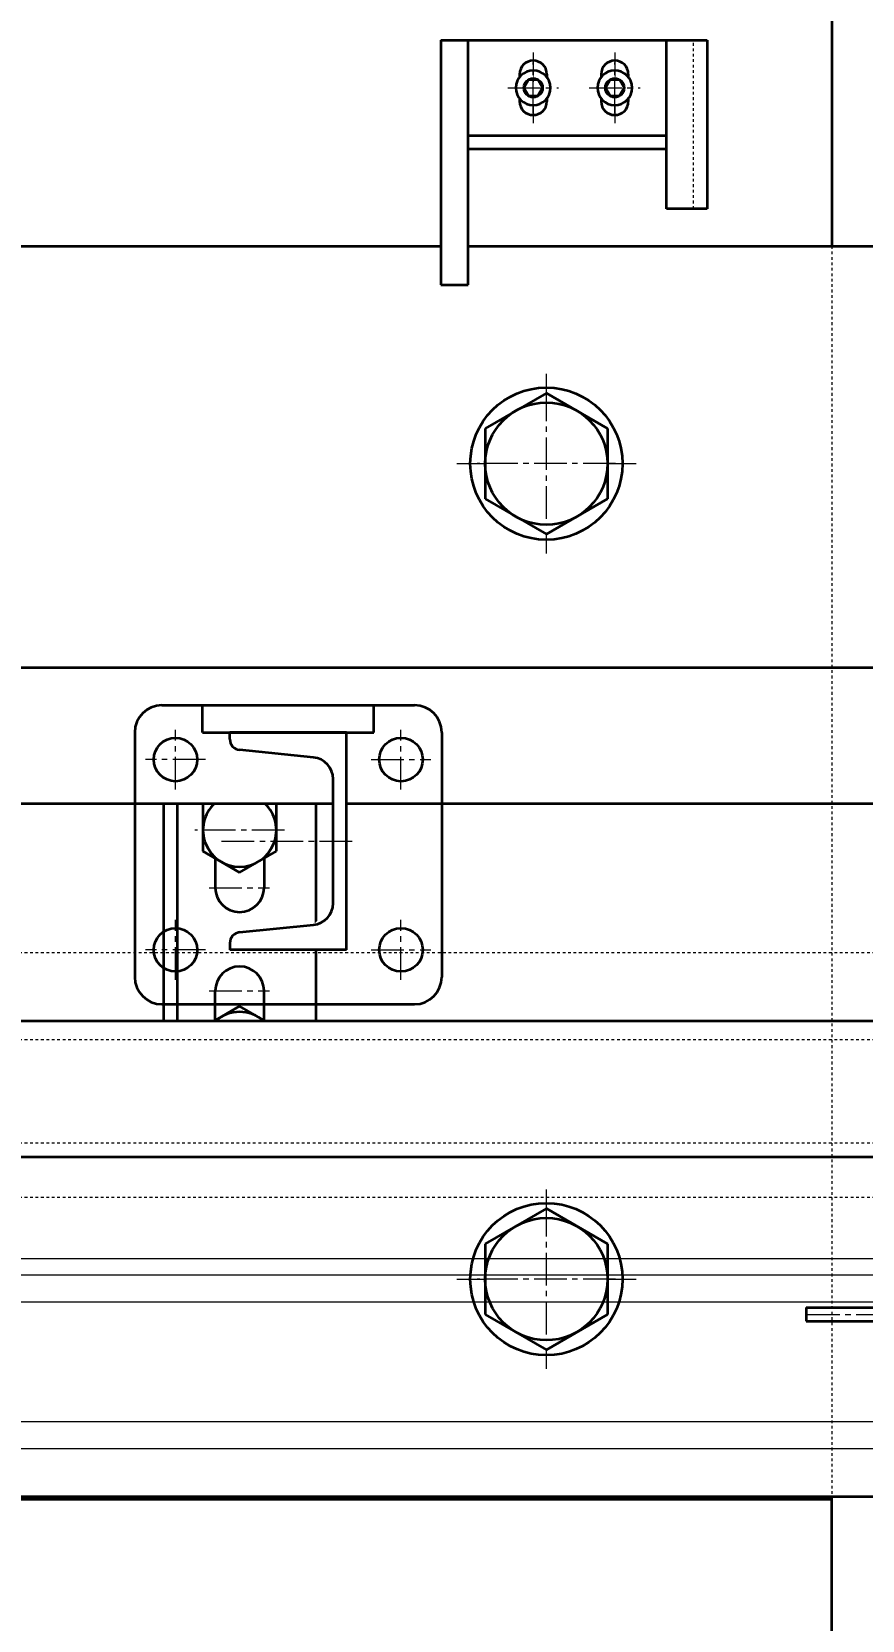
# Model space of a CAD drawing. Header units: millimetres. Extents: x -17820 to 17820, y -12600 to 12600.
# Drawn here: x -12632 to -12327, y 5507 to 6092 of the extents above; entities that cross this region are included whole.
import ezdxf

# ---------------------------------------------------------------- set-up
doc = ezdxf.new("R2010")
doc.units = ezdxf.units.MM
doc.linetypes.add('点画线', pattern=[18, 12, -2, 2, -2])
doc.linetypes.add('虚线', pattern=[2, 1, -1])
doc.layers.get('0').update_dxf_attribs({"lineweight": 35})
for name, color, linetype, lineweight in [('EB0_1_1_1_1_1_1_1_1_1_1_1_1_1', 7, 'Continuous', 35), ('EB0_1_1_1_1_1_1_1_1_1_1_1_1_1_1_1_1_1_1_1_1_1_1_1_1_1_1_1_1', 7, 'Continuous', 35), ('EB0_1_1_1_1_1_1_1_1_1_1_1_1_1_1_1_1_1_1_1_1_1_1_1_1_1_1_1_1_1_1_1_1', 7, 'Continuous', 35), ('中心线层', 1, '点画线', 18), ('尺寸线层', 3, 'Continuous', 18), ('粗实线层', 7, 'Continuous', 35), ('细实线层', 2, 'Continuous', 18), ('虚线层', 6, '虚线', 18)]:
    doc.layers.add(name, color=color, linetype=linetype, lineweight=lineweight)
doc.styles.add('机械', font='isocp', dxfattribs={"width": 0.667, "bigfont": 'gbcbig.shx'})
doc.dimstyles.new('标准', dxfattribs={"dimscale": 60, "dimtxt": 4, "dimasz": 3, "dimexe": 1, "dimexo": 0, "dimgap": 0.76128, "dimtad": 1, "dimdec": 1, "dimdsep": 46, "dimtxsty": '机械', "dimblk": '_CAXARROW', "dimcen": 0, "dimdle": 4, "dimclrt": 2, "dimaunit": 1, "dimazin": 2, "dimtfac": 0.707107, "dimtdec": 3, "dimtmove": 0, "dimatfit": 3, "dimfxl": 0, "dimfrac": 2, "dimtolj": 1, "dimlwd": 18, "dimarcsym": 0})

# ---------------------------------------------------------------- blocks, each defined once
blk = doc.blocks.new('*X40')
at = {"layer": 'EB0_1_1_1_1_1_1_1_1_1_1_1_1_1_1_1_1_1_1_1_1_1_1_1_1_1_1_1_1_1_1_1_1'}
for radius in [28, 16.5]:
    blk.add_circle((0, 0), radius, dxfattribs=at)
at = {"layer": '中心线层', "color": 1, "linetype": '点画线', "lineweight": 18}
for p, q in [((0, -33), (0, 33)), ((-33, 0), (33, 0))]:
    blk.add_line(p, q, dxfattribs=at)
blk = doc.blocks.new('*X41')
at = {"layer": 'EB0_1_1_1_1_1_1_1_1_1_1_1_1_1_1_1_1_1_1_1_1_1_1_1_1_1_1_1_1_1_1_1_1'}
for p, q in [((0, 25.98), (-22.5, 12.99)), ((22.5, 12.99), (0, 25.98)), ((-22.5, 12.99), (-22.5, -12.99)), ((22.5, 12.99), (22.5, -12.99)), ((-22.5, -12.99), (0, -25.98)), ((0, -25.98), (22.5, -12.99))]:
    blk.add_line(p, q, dxfattribs=at)
blk.add_circle((0, 0), 22.5, dxfattribs=at)
at = {"layer": '中心线层', "linetype": '点画线', "lineweight": 18}
for p, q in [((0, -20.32), (0, 28.98)), ((25.5, 0), (-25.5, 0))]:
    blk.add_line(p, q, dxfattribs=at)
blk = doc.blocks.new('*X39')
blk.add_wipeout([(-10.45, -42.91), (-8.99, -42.87), (-7.52, -42.75), (-6.07, -42.56), (-4.63, -42.29), (-3.2, -41.95), (-1.8, -41.54), (-0.42, -41.05), (0.94, -40.48), (2.26, -39.85), (3.55, -39.15), (4.8, -38.39), (6.01, -37.56), (7.17, -36.67), (8.28, -35.71), (9.35, -34.7), (10.36, -33.64), (11.31, -32.53), (12.2, -31.36), (13.03, -30.16), (13.8, -28.91), (14.5, -27.62), (15.13, -26.29), (15.69, -24.94), (16.18, -23.56), (16.59, -22.15), (16.94, -20.73), (17.2, -19.29), (17.39, -17.83), (17.51, -16.37), (17.55, -14.91), (-38.45, -14.91), (-38.41, -16.37), (-38.3, -17.83), (-38.11, -19.29), (-37.84, -20.73), (-37.5, -22.15), (-37.08, -23.56), (-36.59, -24.94), (-36.03, -26.29), (-35.4, -27.62), (-34.7, -28.91), (-33.93, -30.16), (-33.1, -31.36), (-32.21, -32.53), (-31.26, -33.64), (-30.25, -34.7), (-29.19, -35.71), (-28.07, -36.67), (-26.91, -37.56), (-25.7, -38.39), (-24.45, -39.15), (-23.16, -39.85), (-21.84, -40.48), (-20.49, -41.05), (-19.1, -41.54), (-17.7, -41.95), (-16.27, -42.29), (-14.83, -42.56), (-13.38, -42.75), (-11.92, -42.87), (-10.45, -42.91), (-10.45, 13.09), (-11.92, 13.06), (-13.38, 12.94), (-14.83, 12.75), (-16.27, 12.48), (-17.7, 12.14), (-19.1, 11.72), (-20.49, 11.23), (-21.84, 10.67), (-23.16, 10.04), (-24.45, 9.34), (-25.7, 8.58), (-26.91, 7.75), (-28.07, 6.85), (-29.19, 5.9), (-30.25, 4.89), (-31.26, 3.83), (-32.21, 2.72), (-33.1, 1.55), (-33.93, 0.34), (-34.7, -0.91), (-35.4, -2.19), (-36.03, -3.52), (-36.59, -4.87), (-37.08, -6.25), (-37.5, -7.66), (-37.84, -9.08), (-38.11, -10.53), (-38.3, -11.98), (-38.41, -13.44), (-38.45, -14.91), (17.55, -14.91), (17.51, -13.44), (17.39, -11.98), (17.2, -10.53), (16.94, -9.08), (16.59, -7.66), (16.18, -6.25), (15.69, -4.87), (15.13, -3.52), (14.5, -2.19), (13.8, -0.91), (13.03, 0.34), (12.2, 1.55), (11.31, 2.72), (10.36, 3.83), (9.35, 4.89), (8.28, 5.9), (7.17, 6.85), (6.01, 7.75), (4.8, 8.58), (3.55, 9.34), (2.26, 10.04), (0.94, 10.67), (-0.42, 11.23), (-1.8, 11.72), (-3.2, 12.14), (-4.63, 12.48), (-6.07, 12.75), (-7.52, 12.94), (-8.99, 13.06)]).dxf.layer = 'EB0_1_1_1_1_1_1_1_1_1_1_1_1_1_1_1_1_1_1_1_1_1_1_1_1_1_1_1_1_1_1_1_1'
at = {"layer": 'EB0_1_1_1_1_1_1_1_1_1_1_1_1_1_1_1_1_1_1_1_1_1_1_1_1_1_1_1_1_1_1_1_1'}
blk.add_blockref('*X40', (-10.45, -14.91), dxfattribs=at)
blk.add_wipeout([(12.05, -14.91), (12.05, -27.9), (12.05, -27.9), (0.8, -34.39), (0.8, -34.39), (-10.45, -40.89), (-10.45, -40.89), (-21.7, -34.39), (-21.7, -34.39), (-32.95, -27.9), (-32.95, -27.9), (-32.95, -14.91), (-32.95, -14.91), (-32.95, -1.92), (-32.95, -1.92), (-21.7, 4.58), (-21.7, 4.58), (-10.45, 11.08), (-10.45, 11.08), (0.8, 4.58), (0.8, 4.58), (12.05, -1.92), (12.05, -1.92)]).dxf.layer = 'EB0_1_1_1_1_1_1_1_1_1_1_1_1_1_1_1_1_1_1_1_1_1_1_1_1_1_1_1_1_1_1_1_1'
blk.add_blockref('*X41', (-10.45, -14.91), dxfattribs=at)
blk = doc.blocks.new('*X46')
at = {"layer": 'EB0_1_1_1_1_1_1_1_1_1_1_1_1_1_1_1_1_1_1_1_1_1_1_1_1_1_1_1_1_1_1_1_1'}
for radius in [28, 16.5]:
    blk.add_circle((0, 0), radius, dxfattribs=at)
at = {"layer": '中心线层', "color": 1, "linetype": '点画线', "lineweight": 18}
for p, q in [((0, -33), (0, 33)), ((-33, 0), (33, 0))]:
    blk.add_line(p, q, dxfattribs=at)
blk = doc.blocks.new('*X47')
at = {"layer": 'EB0_1_1_1_1_1_1_1_1_1_1_1_1_1_1_1_1_1_1_1_1_1_1_1_1_1_1_1_1_1_1_1_1'}
for p, q in [((0, 25.98), (-22.5, 12.99)), ((22.5, 12.99), (0, 25.98)), ((-22.5, 12.99), (-22.5, -12.99)), ((22.5, 12.99), (22.5, -12.99)), ((-22.5, -12.99), (0, -25.98)), ((0, -25.98), (22.5, -12.99))]:
    blk.add_line(p, q, dxfattribs=at)
blk.add_circle((0, 0), 22.5, dxfattribs=at)
at = {"layer": '中心线层', "linetype": '点画线', "lineweight": 18}
for p, q in [((0, -20.32), (0, 28.98)), ((25.5, 0), (-25.5, 0))]:
    blk.add_line(p, q, dxfattribs=at)
blk = doc.blocks.new('*X45')
blk.add_wipeout([(-10.45, -42.91), (-8.99, -42.87), (-7.52, -42.75), (-6.07, -42.56), (-4.63, -42.29), (-3.2, -41.95), (-1.8, -41.54), (-0.42, -41.05), (0.94, -40.48), (2.26, -39.85), (3.55, -39.15), (4.8, -38.39), (6.01, -37.56), (7.17, -36.67), (8.28, -35.71), (9.35, -34.7), (10.36, -33.64), (11.31, -32.53), (12.2, -31.36), (13.03, -30.16), (13.8, -28.91), (14.5, -27.62), (15.13, -26.29), (15.69, -24.94), (16.18, -23.56), (16.59, -22.15), (16.94, -20.73), (17.2, -19.29), (17.39, -17.83), (17.51, -16.37), (17.55, -14.91), (-38.45, -14.91), (-38.41, -16.37), (-38.3, -17.83), (-38.11, -19.29), (-37.84, -20.73), (-37.5, -22.15), (-37.08, -23.56), (-36.59, -24.94), (-36.03, -26.29), (-35.4, -27.62), (-34.7, -28.91), (-33.93, -30.16), (-33.1, -31.36), (-32.21, -32.53), (-31.26, -33.64), (-30.25, -34.7), (-29.19, -35.71), (-28.07, -36.67), (-26.91, -37.56), (-25.7, -38.39), (-24.45, -39.15), (-23.16, -39.85), (-21.84, -40.48), (-20.49, -41.05), (-19.1, -41.54), (-17.7, -41.95), (-16.27, -42.29), (-14.83, -42.56), (-13.38, -42.75), (-11.92, -42.87), (-10.45, -42.91), (-10.45, 13.09), (-11.92, 13.06), (-13.38, 12.94), (-14.83, 12.75), (-16.27, 12.48), (-17.7, 12.14), (-19.1, 11.72), (-20.49, 11.23), (-21.84, 10.67), (-23.16, 10.04), (-24.45, 9.34), (-25.7, 8.58), (-26.91, 7.75), (-28.07, 6.85), (-29.19, 5.9), (-30.25, 4.89), (-31.26, 3.83), (-32.21, 2.72), (-33.1, 1.55), (-33.93, 0.34), (-34.7, -0.91), (-35.4, -2.19), (-36.03, -3.52), (-36.59, -4.87), (-37.08, -6.25), (-37.5, -7.66), (-37.84, -9.08), (-38.11, -10.53), (-38.3, -11.98), (-38.41, -13.44), (-38.45, -14.91), (17.55, -14.91), (17.51, -13.44), (17.39, -11.98), (17.2, -10.53), (16.94, -9.08), (16.59, -7.66), (16.18, -6.25), (15.69, -4.87), (15.13, -3.52), (14.5, -2.19), (13.8, -0.91), (13.03, 0.34), (12.2, 1.55), (11.31, 2.72), (10.36, 3.83), (9.35, 4.89), (8.28, 5.9), (7.17, 6.85), (6.01, 7.75), (4.8, 8.58), (3.55, 9.34), (2.26, 10.04), (0.94, 10.67), (-0.42, 11.23), (-1.8, 11.72), (-3.2, 12.14), (-4.63, 12.48), (-6.07, 12.75), (-7.52, 12.94), (-8.99, 13.06)]).dxf.layer = 'EB0_1_1_1_1_1_1_1_1_1_1_1_1_1_1_1_1_1_1_1_1_1_1_1_1_1_1_1_1_1_1_1_1'
at = {"layer": 'EB0_1_1_1_1_1_1_1_1_1_1_1_1_1_1_1_1_1_1_1_1_1_1_1_1_1_1_1_1_1_1_1_1'}
blk.add_blockref('*X46', (-10.45, -14.91), dxfattribs=at)
blk.add_wipeout([(12.05, -14.91), (12.05, -27.9), (12.05, -27.9), (0.8, -34.39), (0.8, -34.39), (-10.45, -40.89), (-10.45, -40.89), (-21.7, -34.39), (-21.7, -34.39), (-32.95, -27.9), (-32.95, -27.9), (-32.95, -14.91), (-32.95, -14.91), (-32.95, -1.92), (-32.95, -1.92), (-21.7, 4.58), (-21.7, 4.58), (-10.45, 11.08), (-10.45, 11.08), (0.8, 4.58), (0.8, 4.58), (12.05, -1.92), (12.05, -1.92)]).dxf.layer = 'EB0_1_1_1_1_1_1_1_1_1_1_1_1_1_1_1_1_1_1_1_1_1_1_1_1_1_1_1_1_1_1_1_1'
blk.add_blockref('*X47', (-10.45, -14.91), dxfattribs=at)
blk = doc.blocks.new('*X157')
at = {"layer": 'EB0_1_1_1_1_1_1_1_1_1_1_1_1_1', "linetype": 'Continuous', "lineweight": 35}
for p, q in [((-59, 22.5), (39, 22.5)), ((-59, 22.5), (-59, -67.5)), ((-49, -67.5), (-49, 22.5)), ((24, -39.5), (24, 22.5)), ((39, 22.5), (39, -39.5)), ((-30, 10), (-30, 0)), ((-20, 10), (-20, 0)), ((0, 10), (0, 0)), ((10, 10), (10, 0)), ((-49, -12.5), (24, -12.5)), ((-49, -17.5), (24, -17.5)), ((39, -39.5), (24, -39.5)), ((-59, -67.5), (-49, -67.5))]:
    blk.add_line(p, q, dxfattribs=at)
at = {"layer": 'EB0_1_1_1_1_1_1_1_1_1_1_1_1_1', "linetype": '虚线', "lineweight": 18}
blk.add_line((34, -39.5), (34, 22.5), dxfattribs=at)
at = {"layer": 'EB0_1_1_1_1_1_1_1_1_1_1_1_1_1', "linetype": 'Continuous', "lineweight": 35}
for centre, start, end in [((-25, 10), 0, 180), ((5, 10), 0, 180), ((-25, 0), 180, 360), ((5, 0), 180, 360)]:
    blk.add_arc(centre, 5, start, end, dxfattribs=at)
at = {"layer": '中心线层', "linetype": '点画线', "lineweight": 18}
for p, q in [((-25, 18), (-25, -8)), ((5, 18), (5, -8))]:
    blk.add_line(p, q, dxfattribs=at)
blk = doc.blocks.new('*X158')
at = {"layer": 'EB0_1_1_1_1_1_1_1_1_1_1_1_1_1'}
for p, q in [((-3.46, 0), (-1.73, 3)), ((-3.46, 0), (-1.73, -3)), ((-1.73, 3), (1.73, 3)), ((3.46, 0), (1.73, 3)), ((3.46, 0), (1.73, 3)), ((3.46, 0), (1.73, -3)), ((-1.73, -3), (1.73, -3))]:
    blk.add_line(p, q, dxfattribs=at)
blk.add_circle((0, 0), 3.46, dxfattribs=at)
for start, end in [(0, 180), (180, 360)]:
    blk.add_arc((0, 0), 6.37, start, end, dxfattribs=at)
at = {"layer": '中心线层', "linetype": '点画线', "lineweight": 18}
for p, q in [((0, -9.37), (0, 9.36)), ((-9.37, 0), (9.36, 0))]:
    blk.add_line(p, q, dxfattribs=at)
blk = doc.blocks.new('*X159')
at = {"layer": 'EB0_1_1_1_1_1_1_1_1_1_1_1_1_1'}
for p, q in [((-3.46, 0), (-1.73, 3)), ((-3.46, 0), (-1.73, -3)), ((-1.73, 3), (1.73, 3)), ((3.46, 0), (1.73, 3)), ((3.46, 0), (1.73, 3)), ((3.46, 0), (1.73, -3)), ((-1.73, -3), (1.73, -3))]:
    blk.add_line(p, q, dxfattribs=at)
blk.add_circle((0, 0), 3.46, dxfattribs=at)
for start, end in [(0, 180), (180, 360)]:
    blk.add_arc((0, 0), 6.37, start, end, dxfattribs=at)
at = {"layer": '中心线层', "linetype": '点画线', "lineweight": 18}
for p, q in [((0, -9.37), (0, 9.36)), ((-9.37, 0), (9.36, 0))]:
    blk.add_line(p, q, dxfattribs=at)
blk = doc.blocks.new('*X156')
at = {"linetype": 'Continuous', "lineweight": 35}
blk.add_wipeout([(35.73, -41.5), (30.73, -41.5), (30.73, -41.5), (20.73, -41.5), (20.73, -41.5), (20.73, -19.5), (20.73, -19.5), (-52.27, -19.5), (-52.27, -19.5), (-52.27, -69.5), (-52.27, -69.5), (-62.27, -69.5), (-62.27, -69.5), (-62.27, 20.5), (-62.27, 20.5), (-52.27, 20.5), (-52.27, 20.5), (20.73, 20.5), (20.73, 20.5), (30.73, 20.5), (30.73, 20.5), (35.73, 20.5), (35.73, 20.5)], dxfattribs=at).dxf.layer = '细实线层'
at = {"layer": '细实线层', "linetype": 'Continuous', "lineweight": 35}
blk.add_blockref('*X157', (-3.27, -2), dxfattribs=at)
at = {"linetype": 'Continuous', "lineweight": 35}
for points in [[(-28.27, -3.37), (-27.93, -3.36), (-27.6, -3.33), (-27.27, -3.29), (-26.94, -3.23), (-26.62, -3.15), (-26.3, -3.05), (-25.99, -2.94), (-25.68, -2.81), (-25.38, -2.67), (-25.09, -2.51), (-24.8, -2.34), (-24.53, -2.15), (-24.26, -1.95), (-24.01, -1.73), (-23.77, -1.5), (-23.54, -1.26), (-23.32, -1.01), (-23.12, -0.74), (-22.93, -0.47), (-22.76, -0.18), (-22.6, 0.11), (-22.45, 0.41), (-22.33, 0.72), (-22.21, 1.03), (-22.12, 1.35), (-22.04, 1.68), (-21.98, 2), (-21.94, 2.33), (-21.91, 2.67), (-21.9, 3), (-34.63, 3), (-34.62, 2.67), (-34.6, 2.33), (-34.55, 2), (-34.49, 1.68), (-34.42, 1.35), (-34.32, 1.03), (-34.21, 0.72), (-34.08, 0.41), (-33.94, 0.11), (-33.78, -0.18), (-33.61, -0.47), (-33.42, -0.74), (-33.21, -1.01), (-33, -1.26), (-32.77, -1.5), (-32.53, -1.73), (-32.27, -1.95), (-32.01, -2.15), (-31.73, -2.34), (-31.45, -2.51), (-31.16, -2.67), (-30.86, -2.81), (-30.55, -2.94), (-30.23, -3.05), (-29.92, -3.15), (-29.59, -3.23), (-29.26, -3.29), (-28.93, -3.33), (-28.6, -3.36), (-28.27, -3.37), (-28.27, 9.37), (-28.6, 9.36), (-28.93, 9.33), (-29.26, 9.29), (-29.59, 9.23), (-29.92, 9.15), (-30.23, 9.05), (-30.55, 8.94), (-30.86, 8.81), (-31.16, 8.67), (-31.45, 8.51), (-31.73, 8.34), (-32.01, 8.15), (-32.27, 7.95), (-32.53, 7.73), (-32.77, 7.5), (-33, 7.26), (-33.21, 7.01), (-33.42, 6.74), (-33.61, 6.47), (-33.78, 6.18), (-33.94, 5.89), (-34.08, 5.59), (-34.21, 5.28), (-34.32, 4.97), (-34.42, 4.65), (-34.49, 4.32), (-34.55, 4), (-34.6, 3.67), (-34.62, 3.33), (-34.63, 3), (-21.9, 3), (-21.91, 3.33), (-21.94, 3.67), (-21.98, 4), (-22.04, 4.32), (-22.12, 4.65), (-22.21, 4.97), (-22.33, 5.28), (-22.45, 5.59), (-22.6, 5.89), (-22.76, 6.18), (-22.93, 6.47), (-23.12, 6.74), (-23.32, 7.01), (-23.54, 7.26), (-23.77, 7.5), (-24.01, 7.73), (-24.26, 7.95), (-24.53, 8.15), (-24.8, 8.34), (-25.09, 8.51), (-25.38, 8.67), (-25.68, 8.81), (-25.99, 8.94), (-26.3, 9.05), (-26.62, 9.15), (-26.94, 9.23), (-27.27, 9.29), (-27.6, 9.33), (-27.93, 9.36)], [(1.73, -3.37), (2.07, -3.36), (2.4, -3.33), (2.73, -3.29), (3.06, -3.23), (3.38, -3.15), (3.7, -3.05), (4.01, -2.94), (4.32, -2.81), (4.62, -2.67), (4.91, -2.51), (5.2, -2.34), (5.47, -2.15), (5.74, -1.95), (5.99, -1.73), (6.23, -1.5), (6.46, -1.26), (6.68, -1.01), (6.88, -0.74), (7.07, -0.47), (7.24, -0.18), (7.4, 0.11), (7.55, 0.41), (7.67, 0.72), (7.79, 1.03), (7.88, 1.35), (7.96, 1.68), (8.02, 2), (8.06, 2.33), (8.09, 2.67), (8.1, 3), (-4.63, 3), (-4.62, 2.67), (-4.6, 2.33), (-4.55, 2), (-4.49, 1.68), (-4.42, 1.35), (-4.32, 1.03), (-4.21, 0.72), (-4.08, 0.41), (-3.94, 0.11), (-3.78, -0.18), (-3.61, -0.47), (-3.42, -0.74), (-3.21, -1.01), (-3, -1.26), (-2.77, -1.5), (-2.53, -1.73), (-2.27, -1.95), (-2.01, -2.15), (-1.73, -2.34), (-1.45, -2.51), (-1.16, -2.67), (-0.86, -2.81), (-0.55, -2.94), (-0.23, -3.05), (0.08, -3.15), (0.41, -3.23), (0.74, -3.29), (1.07, -3.33), (1.4, -3.36), (1.73, -3.37), (1.73, 9.37), (1.4, 9.36), (1.07, 9.33), (0.74, 9.29), (0.41, 9.23), (0.08, 9.15), (-0.23, 9.05), (-0.55, 8.94), (-0.86, 8.81), (-1.16, 8.67), (-1.45, 8.51), (-1.73, 8.34), (-2.01, 8.15), (-2.27, 7.95), (-2.53, 7.73), (-2.77, 7.5), (-3, 7.26), (-3.21, 7.01), (-3.42, 6.74), (-3.61, 6.47), (-3.78, 6.18), (-3.94, 5.89), (-4.08, 5.59), (-4.21, 5.28), (-4.32, 4.97), (-4.42, 4.65), (-4.49, 4.32), (-4.55, 4), (-4.6, 3.67), (-4.62, 3.33), (-4.63, 3), (8.1, 3), (8.09, 3.33), (8.06, 3.67), (8.02, 4), (7.96, 4.32), (7.88, 4.65), (7.79, 4.97), (7.67, 5.28), (7.55, 5.59), (7.4, 5.89), (7.24, 6.18), (7.07, 6.47), (6.88, 6.74), (6.68, 7.01), (6.46, 7.26), (6.23, 7.5), (5.99, 7.73), (5.74, 7.95), (5.47, 8.15), (5.2, 8.34), (4.91, 8.51), (4.62, 8.67), (4.32, 8.81), (4.01, 8.94), (3.7, 9.05), (3.38, 9.15), (3.06, 9.23), (2.73, 9.29), (2.4, 9.33), (2.07, 9.36)]]:
    blk.add_wipeout(points, dxfattribs=at).dxf.layer = '细实线层'
at = {"layer": '细实线层', "linetype": 'Continuous', "lineweight": 35}
for name, p in [('*X158', (-28.27, 3)), ('*X159', (1.73, 3))]:
    blk.add_blockref(name, p, dxfattribs=at)
blk = doc.blocks.new('*X187')
at = {"layer": '尺寸线层', "linetype": 'Continuous', "lineweight": 18}
for points in [[(-13088.07, 9940.27), (-12908.07, 9962.77), (-12908.07, 9917.77)], [(561.93, 9940.27), (381.93, 9962.77), (381.93, 9917.77)]]:
    blk.add_hatch(color=0, dxfattribs=at).paths.add_polyline_path(points, flags=0)
at = {"layer": '尺寸线层', "color": 0, "linetype": 'Continuous'}
for p, q in [((-13088.07, 6052.92), (-13088.07, 10000.27)), ((561.93, 5097.92), (561.93, 10000.27))]:
    blk.add_line(p, q, dxfattribs=at)
at = {"layer": '尺寸线层', "color": 0, "linetype": 'Continuous', "lineweight": 18}
blk.add_line((-13088.07, 9940.27), (561.93, 9940.27), dxfattribs=at)
at = {"layer": '尺寸线层', "color": 2, "insert": (-6263.07, 10105.95), "char_height": 240, "width": 1088.544, "attachment_point": 5, "line_spacing_factor": 0.939812, "style": '机械'}
blk.add_mtext('\\T1.1;13650', dxfattribs=at)
blk = doc.blocks.new('_CAXARROW')
blk.add_hatch(color=2).paths.add_polyline_path([(0, 0), (-1, 0.125), (-1, -0.125)], flags=0)
blk = doc.blocks.new('*X205')
at = {"layer": '中心线层', "linetype": '点画线', "lineweight": 18}
blk.add_line((40, 46), (40, -3), dxfattribs=at)
at = {"layer": '粗实线层'}
for p, q in [((0, 0), (0, 43)), ((2.48, 43), (0, 43)), ((77.52, 43), (80, 43)), ((80, 0), (80, 43)), ((6.46, 39.4), (9.18, 12.2)), ((70.82, 12.2), (73.54, 39.4)), ((0, 0), (80, 0)), ((17.14, 5), (62.86, 5))]:
    blk.add_line(p, q, dxfattribs=at)
for centre, radius, start, end in [((2.48, 39), 4, 5.71059, 90), ((77.52, 39), 4, 90, 174.28941), ((17.14, 13), 8, 185.71059, 270), ((62.86, 13), 8, 270, 354.28941)]:
    blk.add_arc(centre, radius, start, end, dxfattribs=at)
blk = doc.blocks.new('BLOCK8_1')
at = {"layer": 'EB0_1_1_1_1_1_1_1_1_1_1_1_1_1_1_1_1_1_1_1_1_1_1_1_1_1_1_1_1'}
for p, q in [((-173.33, 72.83), (-80.33, 72.83)), ((-158.33, 62.83), (-158.33, 72.83)), ((-95.33, 62.83), (-95.33, 72.83)), ((-183.33, 62.83), (-183.33, -27.17)), ((-70.33, 62.83), (-70.33, -27.17)), ((-173.33, -37.17), (-80.33, -37.17))]:
    blk.add_line(p, q, dxfattribs=at)
for centre in [(-168.33, 52.83), (-85.33, 52.83), (-168.33, -17.17), (-85.33, -17.17)]:
    blk.add_circle(centre, 8, dxfattribs=at)
for centre, start, end in [((-173.33, 62.83), 90, 180), ((-80.33, 62.83), 0, 90), ((-173.33, -27.17), 180, 270), ((-80.33, -27.17), 270, 0)]:
    blk.add_arc(centre, 10, start, end, dxfattribs=at)
at = {"layer": '中心线层'}
for p, q in [((-168.33, 41.83), (-168.33, 63.83)), ((-85.33, 41.83), (-85.33, 63.83)), ((-157.33, 52.83), (-179.33, 52.83)), ((-96.33, 52.83), (-74.33, 52.83)), ((-168.33, -28.17), (-168.33, -6.17)), ((-85.33, -28.17), (-85.33, -6.17)), ((-157.33, -17.17), (-179.33, -17.17)), ((-96.33, -17.17), (-74.33, -17.17))]:
    blk.add_line(p, q, dxfattribs=at)
blk.add_wipeout([(-105.33, 62.83), (-129.72, 62.83), (-129.72, 62.83), (-148.33, 62.83), (-148.33, 62.83), (-148.33, 60.35), (-148.33, 60.35), (-148.32, 60.15), (-148.31, 59.96), (-148.29, 59.76), (-148.25, 59.57), (-148.21, 59.38), (-148.16, 59.19), (-148.1, 59), (-148.03, 58.82), (-147.95, 58.64), (-147.86, 58.47), (-147.76, 58.3), (-147.66, 58.13), (-147.54, 57.97), (-147.42, 57.81), (-147.29, 57.67), (-147.16, 57.52), (-147.02, 57.39), (-146.87, 57.26), (-146.71, 57.14), (-146.55, 57.03), (-146.39, 56.92), (-146.22, 56.82), (-146.04, 56.74), (-145.86, 56.66), (-145.68, 56.59), (-145.5, 56.52), (-145.31, 56.47), (-145.11, 56.43), (-144.92, 56.39), (-144.73, 56.37), (-144.73, 56.37), (-129.72, 54.87), (-129.72, 54.87), (-117.53, 53.65), (-110.33, 45.69), (-110.34, 46.08), (-110.37, 46.47), (-110.42, 46.86), (-110.48, 47.25), (-110.57, 47.63), (-110.67, 48.01), (-110.8, 48.38), (-110.94, 48.75), (-111.1, 49.11), (-111.27, 49.46), (-111.46, 49.8), (-111.67, 50.13), (-111.9, 50.45), (-112.14, 50.76), (-112.4, 51.06), (-112.67, 51.34), (-112.95, 51.61), (-113.25, 51.87), (-113.56, 52.11), (-113.88, 52.34), (-114.21, 52.55), (-114.55, 52.74), (-114.9, 52.92), (-115.26, 53.08), (-115.62, 53.22), (-116, 53.34), (-116.37, 53.45), (-116.76, 53.53), (-117.14, 53.6), (-117.53, 53.65), (-110.33, 45.69), (-110.33, 22.83), (-110.33, 22.83), (-110.33, -0.03), (-117.53, -7.99), (-117.14, -7.94), (-116.76, -7.87), (-116.37, -7.79), (-116, -7.68), (-115.62, -7.56), (-115.26, -7.42), (-114.9, -7.26), (-114.55, -7.08), (-114.21, -6.89), (-113.88, -6.68), (-113.56, -6.45), (-113.25, -6.21), (-112.95, -5.95), (-112.67, -5.68), (-112.4, -5.4), (-112.14, -5.1), (-111.9, -4.79), (-111.67, -4.47), (-111.46, -4.14), (-111.27, -3.8), (-111.1, -3.45), (-110.94, -3.09), (-110.8, -2.72), (-110.67, -2.35), (-110.57, -1.97), (-110.48, -1.59), (-110.42, -1.2), (-110.37, -0.81), (-110.34, -0.42), (-110.33, -0.03), (-117.53, -7.99), (-129.72, -9.21), (-129.72, -9.21), (-144.73, -10.71), (-144.73, -10.71), (-144.92, -10.73), (-145.11, -10.77), (-145.31, -10.81), (-145.5, -10.86), (-145.68, -10.93), (-145.86, -11), (-146.04, -11.08), (-146.22, -11.16), (-146.39, -11.26), (-146.55, -11.37), (-146.71, -11.48), (-146.87, -11.6), (-147.02, -11.73), (-147.16, -11.86), (-147.29, -12.01), (-147.42, -12.15), (-147.54, -12.31), (-147.66, -12.47), (-147.76, -12.64), (-147.86, -12.81), (-147.95, -12.98), (-148.03, -13.16), (-148.1, -13.34), (-148.16, -13.53), (-148.21, -13.72), (-148.25, -13.91), (-148.29, -14.1), (-148.31, -14.3), (-148.32, -14.49), (-148.33, -14.69), (-148.33, -14.69), (-148.33, -17.17), (-148.33, -17.17), (-129.72, -17.17), (-129.72, -17.17), (-105.33, -17.17), (-105.33, -17.17), (-105.33, 22.83), (-105.33, 22.83)]).dxf.layer = 'EB0_1_1_1_1_1_1_1_1_1_1_1_1_1_1_1_1_1_1_1_1_1_1_1_1_1_1_1_1'
at = {"layer": 'EB0_1_1_1_1_1_1_1_1_1_1_1_1_1_1_1_1_1_1_1_1_1_1_1_1_1_1_1_1'}
blk.add_line((-158.33, 62.83), (-95.33, 62.83), dxfattribs=at)
at = {"layer": 'EB0_1_1_1_1_1_1_1_1_1_1_1_1_1_1_1_1_1_1_1_1_1_1_1_1_1_1_1_1', "rotation": 90}
blk.add_blockref('*X205', (-105.33, -17.17), dxfattribs=at)
blk = doc.blocks.new('BLOCK20_1')
at = {"layer": '虚线层'}
for p, q in [((-657.49, 93.25), (-12657.49, 93.25)), ((-657.49, 61.26), (-12657.49, 61.26)), ((-657.49, 23.25), (-12657.49, 23.25)), ((-657.49, 3.25), (-12657.49, 3.25))]:
    blk.add_line(p, q, dxfattribs=at)
blk = doc.blocks.new('BLOCK21_1')
at = {"layer": '尺寸线层'}
for p, q in [((539.84, -291.25), (-11460.16, -291.25)), ((539.84, -297.25), (-11460.16, -297.25)), ((539.84, -307.25), (-11460.16, -307.25)), ((539.84, -351.25), (-11460.16, -351.25)), ((539.84, -361.25), (-11460.16, -361.25))]:
    blk.add_line(p, q, dxfattribs=at)

msp = doc.modelspace()

# ---------------------------------------------------------------- linework, layer by layer
at = {"layer": 'EB0_1_1_1_1_1_1_1_1_1_1_1_1_1_1_1_1_1_1_1_1_1_1_1_1_1_1_1_1_1_1_1_1'}
for p, q in [((-12338.07, 6508.92), (-12338.07, 6012.92)), ((-12738.07, 6012.92), (-12338.07, 6012.92)), ((-12850.57, 5857.92), (-2658.62, 5857.92)), ((-12569.45, 5807.92), (-12569.45, 5790.32)), ((-12542.45, 5790.32), (-12542.45, 5807.92)), ((-12569.45, 5790.32), (-12555.95, 5782.52)), ((-12555.95, 5782.52), (-12542.45, 5790.32)), ((-12555.95, 5733.31), (-12565.41, 5727.85)), ((-12546.49, 5727.85), (-12555.95, 5733.31)), ((-12850.57, 5677.92), (-2638.5, 5677.92)), ((-12738.07, 5551.92), (-12338.07, 5551.92)), ((-12338.07, 5419.92), (-12338.07, 5552.92))]:
    msp.add_line(p, q, dxfattribs=at)
at = {"layer": 'EB0_1_1_1_1_1_1_1_1_1_1_1_1_1_1_1_1_1_1_1_1_1_1_1_1_1_1_1_1_1_1_1_1', "linetype": 'Continuous', "lineweight": 35}
for p, q in [((-13088.07, 6012.92), (-2633.59, 6012.92)), ((-12738.07, 5807.92), (-2650.91, 5807.92)), ((-12738.07, 5727.92), (-2639.25, 5727.92)), ((-13088.07, 5552.92), (-2656.27, 5552.92))]:
    msp.add_line(p, q, dxfattribs=at)
at = {"layer": 'EB0_1_1_1_1_1_1_1_1_1_1_1_1_1_1_1_1_1_1_1_1_1_1_1_1_1_1_1_1_1_1_1_1', "color": 7, "linetype": 'Continuous', "lineweight": 35}
for p, q in [((-12583.95, 5807.92), (-12583.95, 5727.85)), ((-12578.95, 5807.92), (-12578.95, 5727.85)), ((-12527.95, 5807.92), (-12527.95, 5727.92)), ((-12564.95, 5787.72), (-12564.95, 5776.92)), ((-12546.95, 5787.72), (-12546.95, 5776.92)), ((-12564.95, 5727.92), (-12564.95, 5738.92)), ((-12546.95, 5727.92), (-12546.95, 5738.92))]:
    msp.add_line(p, q, dxfattribs=at)
at = {"layer": 'EB0_1_1_1_1_1_1_1_1_1_1_1_1_1_1_1_1_1_1_1_1_1_1_1_1_1_1_1_1_1_1_1_1', "color": 192}
for p, q in [((-12347.51, 5622.42), (-12313.07, 5622.42)), ((-12347.51, 5622.42), (-12347.51, 5617.42)), ((-12347.51, 5617.42), (-12313.07, 5617.42))]:
    msp.add_line(p, q, dxfattribs=at)
at = {"layer": 'EB0_1_1_1_1_1_1_1_1_1_1_1_1_1_1_1_1_1_1_1_1_1_1_1_1_1_1_1_1_1_1_1_1'}
for centre, start, end in [((-12555.95, 5798.11), 133.40265, 46.59735), ((-12555.95, 5717.73), 48.59822, 131.40178)]:
    msp.add_arc(centre, 13.5, start, end, dxfattribs=at)
at = {"layer": 'EB0_1_1_1_1_1_1_1_1_1_1_1_1_1_1_1_1_1_1_1_1_1_1_1_1_1_1_1_1_1_1_1_1', "color": 7, "linetype": 'Continuous', "lineweight": 35}
for centre, start, end in [((-12555.95, 5776.92), 180, 0), ((-12555.95, 5738.92), 0, 180)]:
    msp.add_arc(centre, 9, start, end, dxfattribs=at)
at = {"layer": '中心线层', "linetype": '点画线', "lineweight": 18}
for p, q in [((-12443.07, 5909.92), (-12443.07, 5955.92)), ((-12466.07, 5932.92), (-12420.07, 5932.92)), ((-12539.45, 5798.11), (-12572.45, 5798.11)), ((-12443.07, 5609.92), (-12443.07, 5655.92)), ((-12466.07, 5632.92), (-12420.07, 5632.92))]:
    msp.add_line(p, q, dxfattribs=at)
at = {"layer": '中心线层', "color": 1, "linetype": '点画线', "lineweight": 18}
for p, q in [((-12567.14, 5776.92), (-12544.99, 5776.92)), ((-12567.14, 5738.92), (-12544.99, 5738.92))]:
    msp.add_line(p, q, dxfattribs=at)
at = {"layer": '中心线层', "color": 192}
msp.add_line((-12347.07, 5619.92), (-12313.07, 5619.92), dxfattribs=at)
at = {"layer": '虚线层', "linetype": '虚线', "lineweight": 18}
msp.add_line((-12338.07, 6012.92), (-12338.07, 5551.92), dxfattribs=at)

# ---------------------------------------------------------------- next in the draw order: block references
at = {"layer": 'EB0_1_1_1_1_1_1_1_1_1_1_1_1_1_1_1_1_1_1_1_1_1_1_1_1_1_1_1_1_1_1_1_1'}
for name, p in [('*X39', (-12432.62, 5947.82)), ('*X45', (-12432.62, 5647.82))]:
    msp.add_blockref(name, p, dxfattribs=at)

# ---------------------------------------------------------------- next in the draw order: wipeouts: each hides what was drawn before it
at = {"linetype": 'Continuous', "lineweight": 35}
msp.add_wipeout([(-12383.91, 6026.68), (-12388.91, 6026.68), (-12388.91, 6026.68), (-12398.91, 6026.68), (-12398.91, 6026.68), (-12398.91, 6048.68), (-12398.91, 6048.68), (-12471.91, 6048.68), (-12471.91, 6048.68), (-12471.91, 5998.68), (-12471.91, 5998.68), (-12481.91, 5998.68), (-12481.91, 5998.68), (-12481.91, 6088.68), (-12481.91, 6088.68), (-12471.91, 6088.68), (-12471.91, 6088.68), (-12398.91, 6088.68), (-12398.91, 6088.68), (-12388.91, 6088.68), (-12388.91, 6088.68), (-12383.91, 6088.68), (-12383.91, 6088.68)], dxfattribs=at).dxf.layer = '细实线层'

# ---------------------------------------------------------------- next in the draw order: block references
at = {"layer": '细实线层', "linetype": 'Continuous', "lineweight": 35}
msp.add_blockref('*X156', (-12419.64, 6068.18), dxfattribs=at)

# ---------------------------------------------------------------- next in the draw order: dimensions: what is measured, and where the dimension line sits
at = {"layer": '尺寸线层'}
dim = msp.add_linear_dim(base=(561.93, 9940.27), p1=(-13088.07, 6052.92), p2=(561.93, 5097.92), dimstyle='标准', override={"dimsah": 1, "dimtfill": 1, "dimtzin": 8}, dxfattribs=at)
dim.commit()
dim.dimension.update_dxf_attribs({"geometry": '*X187', "text_midpoint": (-6263.07, 9940.27)})

# ---------------------------------------------------------------- next in the draw order: block references
at = {"layer": 'EB0_1_1_1_1_1_1_1_1_1_1_1_1_1_1_1_1_1_1_1_1_1_1_1_1_1_1_1_1'}
msp.add_blockref('BLOCK8_1', (-12411.24, 5771.2), dxfattribs=at)

# ---------------------------------------------------------------- next in the draw order: block references
at = {"layer": '虚线层'}
for name, p in [('BLOCK21_1', (-1627.92, 5931.67)), ('BLOCK20_1', (-430.58, 5659.67))]:
    msp.add_blockref(name, p, dxfattribs=at)

doc.saveas('drawing.dxf')
